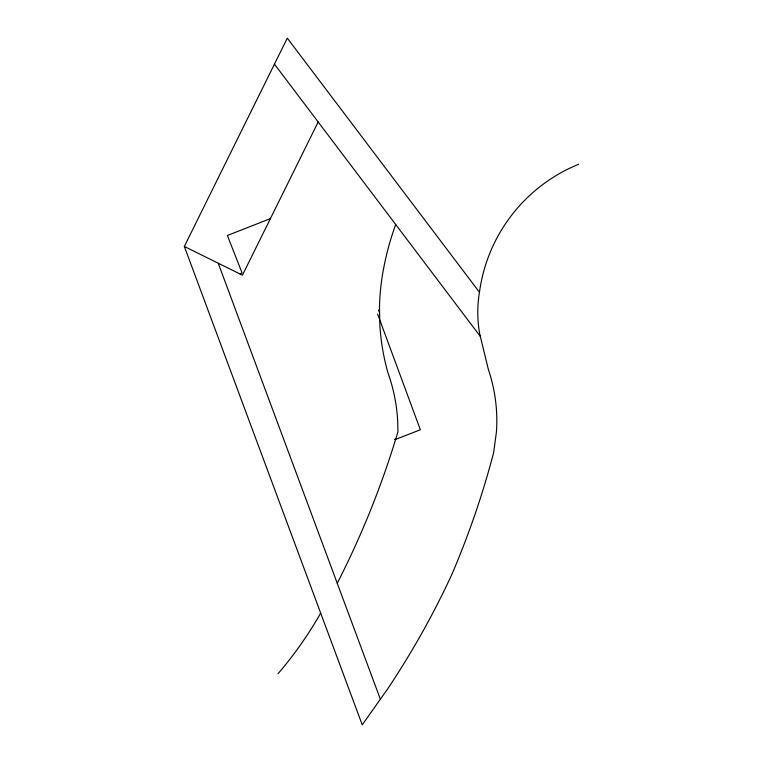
<?xml version="1.0" encoding="UTF-8"?>
<svg xmlns="http://www.w3.org/2000/svg" width="763" height="763" viewBox="0 0 763 763"><rect width="100%" height="100%" fill="white"/><g stroke="black" fill="none" stroke-linecap="round" stroke-linejoin="round"><path stroke-width="1.14" d="M479.469 292.229L479.46 292.286A121.136 121.136 0 0 0 479.755 334.089L488.387 369.55A160.373 160.373 0 0 1 496.446 431.791L493.642 452.64A866.339 866.339 0 0 1 451.686 574.825A842.734 842.734 0 0 1 387.49 689.142L362.234 724.85L184.331 246.459L287.298 38.15L479.46 292.286A161.451 161.308 -90 0 1 578.669 164.274M318.171 121.975L242.443 275.176L184.331 246.459M320.67 613.08L318.6 616.704A386.574 386.574 0 0 1 277.97 673.786M239.801 273.869L242.071 272.935L227.393 235.481L270.388 218.638M395.596 439.402L420.356 429.76L377.637 314.146M394.5 439.517L395.692 439.078M274.451 64.149L480.175 336.225M378.582 310.093L379.497 312.563M218.228 263.206L380.451 699.461M337.246 583.275A890.354 890.354 0 0 0 393.937 444.81L397.924 431.791L397.723 421.786A169.767 169.767 0 0 0 387.976 372.897A224.732 224.732 0 0 1 379.821 324.37L379.488 307.947A224.732 224.732 0 0 1 382.416 275.233A280.851 280.851 0 0 1 395.701 224.503"/></g></svg>
